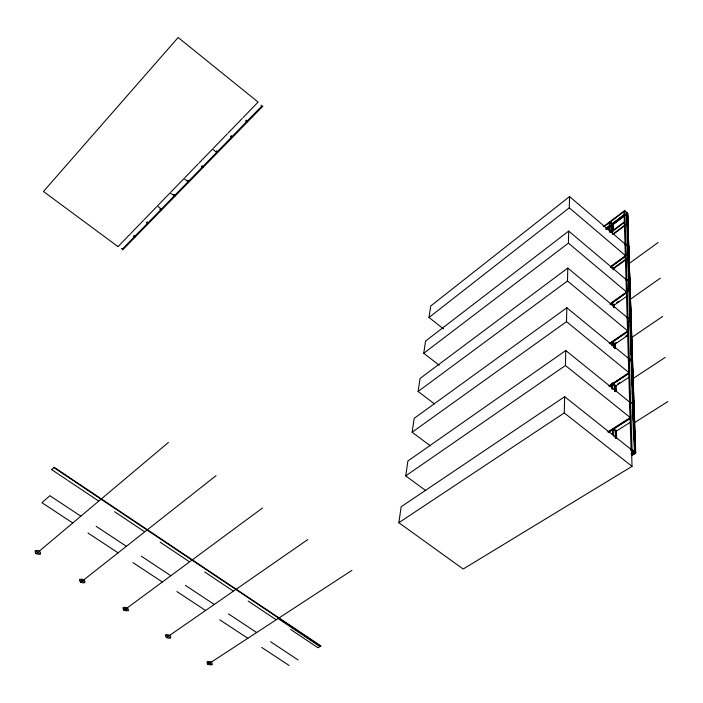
<?xml version="1.0" encoding="UTF-8"?>
<svg xmlns="http://www.w3.org/2000/svg" width="703" height="703" viewBox="0 0 703 703"><rect width="100%" height="100%" fill="white"/><g stroke="black" fill="none" stroke-linecap="round" stroke-linejoin="round"><path stroke-width="1.05" d="M632.032 466.37L564.254 412.925L564.658 396.703L401.185 506.722L398.838 522.707L463.189 569.035L632.032 466.37L631.54 449.771L564.658 396.703M608.376 431.967L630.591 417.846L565.423 365.516L565.783 350.525L407.907 460.983L405.719 475.869L425.807 490.632M609.132 386.211L629.247 372.889L566.495 321.666L566.838 307.765L414.181 418.329L412.134 432.231L430.341 445.851M609.896 343.547L627.999 331.122L567.488 280.972L567.804 268.054L420.043 378.46L418.136 391.457L434.516 403.935M439.217 365.261L423.742 353.284L568.419 243.124L568.709 231.085L626.47 279.829L626.839 292.22L609.888 304.223M443.602 328.942L429.006 317.475L569.281 207.816L569.562 196.568L625.415 244.301L625.758 255.883L610.696 266.868M423.742 353.284L425.535 341.096L568.709 231.085M429.006 317.475L430.693 306.025L569.562 196.568M118.35 246.27L130.407 233.835M131.092 233.132L143.386 220.443M144.089 219.723L156.646 206.77M170.908 192.051L183.993 178.553L188.088 181.708M184.74 177.78L198.105 163.992M198.87 163.21L212.526 149.124L216.673 152.375M213.299 148.315L227.254 133.922M228.053 133.104L242.315 118.394M243.124 117.55L257.702 102.515M122.304 249.196L134.387 236.806M135.073 236.103L147.402 223.449M148.096 222.737L160.679 209.828M174.968 195.162L188.369 181.418L188.993 181.901L175.319 195.917M188.835 180.943L202.227 167.2M202.991 166.418L216.963 152.076L217.605 152.577L203.334 167.2M217.447 151.576L231.428 137.234M232.227 136.417L246.516 121.751M247.333 120.916L261.938 105.933M122.665 249.908L135.257 236.999M135.424 236.823L148.28 223.642M148.456 223.466L161.567 210.021M189.177 181.708L203.149 167.393M217.798 152.375L232.368 137.437M232.57 137.226L247.465 121.953M247.676 121.751L262.896 106.135M51.644 469.595L54.201 467.293M36.143 553.823L168.404 442.459M80.537 582.427L216.041 475.659M603.297 226.691L609.299 222.157L610.766 223.422M610.23 231.542L610.072 221.568L624.018 211.032L631.066 450.509L633.781 452.46L631.971 453.576M609.299 222.447L610.081 221.858L612.946 224.319M624.027 211.322L624.818 210.724L627.032 212.64L634.51 451.783L635.064 452.214L627.471 213.018L635.213 452.512L635.758 452.943L631.909 455.192M604.158 226.621L609.308 222.737M624.036 211.612L610.081 222.148L612.954 224.6L624.29 216.067M606.364 228.071L609.791 225.338M624.932 214.643L612.726 223.985L612.287 223.607L624.484 214.266M611.505 224.336L612.164 224.617L612.278 231.366M612.278 232.113L612.287 223.747L612.418 231.287M626.241 213.237L626.883 213.615M633.781 452.24L634.572 452.521L627.032 212.64M606.364 228.501L610.046 225.584M612.093 224.037L624.756 214.503M605.942 228.95L610.23 225.716M605.942 229.09L610.23 225.865M624.932 214.793L612.533 224.275L612.673 231.893M606.162 229.134L610.239 226.146M624.941 215.074L612.533 224.415L612.093 223.897M606.803 228.879L610.239 226.296M612.656 224.608L624.949 215.223M626.9 213.879L627.638 213.897L635.512 453.198L631.909 455.412M627.471 213.018L635.758 452.943M607.023 229.064L609.598 227.131M610.248 232.447L624.334 221.884M611.083 232.412L624.352 222.473M612.471 234.345L624.914 225.057M613.315 234.319L624.932 225.637M418.136 391.457L567.488 280.972M123.913 610.38L262.474 508.023M625.002 244.6L625.819 244.003L628.948 247.157L627.744 246.946L627.436 237.271M627.744 246.946L627.489 246.252M625.336 255.874L610.775 266.499L610.784 267.122L613.086 269.064L625.951 259.715M610.784 267.122L625.354 256.498M625.934 259.091L613.078 268.441L613.086 269.064M628.886 263.678L658.131 242.509M412.134 432.231L566.495 321.666M626.048 280.137L626.891 279.53L630.125 282.747L628.623 281.973M629.123 282.808L629.914 282.975M626.399 292.184L611.338 302.861L613.719 304.838M626.426 292.852L611.346 303.529L613.728 305.515L627.041 296.112M616.382 302.967L619.035 301.086M629.835 299.636L660.31 278.212M166.321 637.709L307.756 539.588M627.164 318.151L628.043 317.545L631.224 320.19L631.382 320.832L630.345 320.884M405.719 475.869L565.423 365.516M609.273 343.609L611.074 342.37L611.109 344.479M612.014 346.034L611.944 341.737L627.551 331.069M627.568 331.79L611.953 342.493L614.422 344.514L628.306 335.023M614.484 348.055L614.404 343.758L616.144 342.616M625.688 336.087L627.419 334.9M631.786 337.449L662.648 316.429M628.368 358.934L629.273 358.328L632.568 361.026L632.507 361.825M398.838 522.707L564.254 412.925M609.044 385.877L611.689 384.119M628.772 372.81L612.594 383.522L615.143 385.587L615.248 391.448M609.94 386.061L611.707 384.893M628.798 373.583L612.603 384.295L615.16 386.36L629.563 376.861M617.84 383.812L619.642 382.617M633.087 378.522L665.152 357.449M207.789 664.423L351.922 570.37M247.834 638.298L219.775 619.818M629.66 402.793L630.6 402.178L634.018 404.937L633.948 405.745M633.069 405.543L633.948 405.64M607.779 431.932L612.357 429.023L613.675 430.078M613.411 436.036L613.288 428.426L630.099 417.731M608.701 432.178L612.366 429.849M630.125 418.566L613.306 429.252L615.951 431.361L630.125 422.38M634.501 422.652L667.85 401.571M624.818 210.724L632.032 449.463L631.048 450.078L634.598 452.89M631.048 453.699L634.018 451.871L634.563 452.301L631.593 454.129M631.584 453.91L634.308 452.231L631.039 449.639M631.856 454.129L634.581 452.451M631.602 454.569L634.326 452.89L633.781 452.46M631.865 454.454L634.958 452.547L635.512 453.092M635.213 452.512L627.691 213.211M631.61 454.788L634.967 452.767L627.199 213.519L627.647 214.037M318.002 647.753L320.911 645.96M631.883 454.999L634.607 453.321L634.457 448.584M35.15 550.642L40.546 554.122M79.641 579.342L84.914 582.743M123.13 607.392L128.28 610.714M165.636 634.809L170.671 638.06M207.192 661.62L212.113 664.801M72.76 522.988L41.934 502.689L49.887 495.685L80.845 516.178M87.989 533.023L118.086 552.839M132.955 562.637L162.349 581.987M176.866 591.557L205.584 610.468M261.709 647.428L289.135 665.495M96.144 526.301L126.373 546.31M141.312 556.187L170.829 575.722M185.416 585.379L214.248 604.457M228.493 613.886L256.665 632.533M270.593 641.751L298.125 659.968M54.307 467.363L101.276 498.822M101.478 498.963L147.305 529.667M147.507 529.798L192.244 559.764M192.437 559.896L236.12 589.158M236.305 589.281L278.959 617.858M279.153 617.99L320.823 645.899M54.28 467.882L100.608 498.91M101.443 499.464L146.646 529.746M147.454 530.29L191.576 559.843M192.367 560.37L235.452 589.219M236.226 589.738L278.3 617.919M279.056 618.42L320.155 645.952M277.913 618.42L319.944 646.558M52.066 469.885L67.057 479.903M67.892 480.465L98.341 500.826M114.607 511.714L144.317 531.582M160.196 542.206L189.195 561.6M204.705 571.97L233.018 590.915M248.159 601.039L275.822 619.536M290.611 629.431L317.633 647.507M121.391 248.528L121.997 248.976M118.016 246.621L43.463 191.488L178.149 37.505L258.115 102.084M133.465 236.12L134.08 236.577M134.15 235.417L134.765 235.874M147.173 222.034L147.788 222.5M146.997 222.218L147.612 222.684M146.47 222.754L147.094 223.22M161.4 209.09L157.358 206.032L170.179 192.807L174.239 195.909M159.748 209.116L160.372 209.591M174.036 194.441L174.66 194.924M173.483 195.012L174.107 195.487M187.886 180.214L188.518 180.697M187.332 180.785L187.956 181.269M202.042 165.671L202.675 166.172M201.278 166.462L201.91 166.954M216.498 150.82L217.13 151.321M231.261 135.653L231.911 136.162M230.672 136.259L231.313 136.769M230.47 136.47L231.111 136.98M613.288 428.426L614.615 429.48M632.032 449.463L634.756 451.634M634.967 452.767L635.512 453.198M246.358 120.143L247.008 120.661M246.155 120.354L246.806 120.863M245.549 120.978L246.191 121.496M565.783 350.525L630.134 402.485L630.591 417.846M632.515 404.559L633.043 404.981M633.429 405.315L633.957 405.842M632.524 404.761L633.043 405.183M632.524 404.963L633.052 405.385M260.962 105.142L261.613 105.67M566.838 307.765L628.825 358.635L629.247 372.889M631.997 361.316L632.507 361.729M631.118 360.674L631.628 361.087M631.997 361.412L632.507 361.922M631.127 360.859L631.637 361.28M631.136 361.052L631.637 361.465M611.944 341.772L614.404 343.802M567.804 268.054L627.603 317.853L627.999 331.122M629.826 319.865L630.319 320.269M629.835 320.041L630.319 320.445M630.679 320.665L631.162 321.069M629.835 320.216L630.327 320.621M568.419 243.124L626.839 292.22M628.614 281.815L629.088 282.211M628.631 282.14L629.097 282.536M569.281 207.816L625.758 255.883M628.28 246.92L628.737 247.386M627.287 246.401L627.955 246.946M627.296 246.709L627.753 247.096M610.072 221.568L612.287 223.607M612.726 223.835L613.069 230.777M611.707 224.336L612.146 224.714M626.83 212.789L627.278 213.167M626.891 213.527L627.287 225.637M627.524 233.168L627.972 247.14M628.183 253.607L628.667 268.704M628.913 276.253L629.361 290.339M629.572 296.868L630.064 312.097M630.275 318.626L630.793 334.769M630.969 340.147L631.452 355.191M631.663 361.632L632.155 377.001M632.366 383.592L632.858 398.961M633.06 405.139L633.552 420.605M633.763 427.064L634.176 439.973M626.716 214.696L627.058 225.443M628.122 258.809L628.438 268.511M628.886 282.527L629.159 291.227M629.545 303.195L629.862 312.984M630.24 324.891L630.547 334.566M630.96 347.458L631.197 354.98M631.654 369.11L631.9 376.799M632.357 391.061L632.603 398.75M633.052 412.863L633.289 420.394M633.737 434.384L633.913 439.762M626.435 213.088L633.579 438.101M614.413 304.241L614.475 307.51M615.125 343.292L615.222 348.662M615.898 385.481L615.995 390.973M612.726 224.125L612.849 230.593M614.194 305.137L614.229 307.308M614.879 343.09L614.976 348.46M615.643 385.279L615.74 390.763M616.469 431.044L616.61 438.575M612.656 224.468L612.77 230.997M613.429 267.658L613.473 269.82M614.097 304.469L614.158 307.729M614.8 343.512L614.879 347.818M615.556 385.71L615.661 391.193M613.965 304.258L613.921 306.789M614.58 343.662L614.747 348.003M615.415 385.429L615.433 391.343M616.215 430.122L616.373 438.716M613.719 304.742L613.754 306.912M615.942 430.535L616.074 438.154M613.57 304.838L613.605 307.018M614.255 343.89L614.308 347.115M614.993 386.079L615.09 391.562M613.543 304.487L613.543 307.106M614.185 343.908L614.299 347.836M614.905 385.086L615.02 391.606M615.696 430.104L615.881 437.943M611.97 225.795L612.058 231.182M614.774 388.065L614.835 391.36M615.512 430.57L615.643 438.092M611.698 224.187L611.847 232.878M613.069 304.091L613.104 306.323M613.737 343.134L613.807 347.431M614.457 385.314L614.554 390.824M615.222 429.999L615.353 438.031M613.534 344.391L613.552 345.111M611.338 302.756L611.373 304.935M612.585 382.801L612.682 389.383M609.299 222.157L609.448 232.131M610.503 303.459L610.512 304.127M611.68 383.399L611.759 388.882M612.357 429.023L612.436 434.489M174.511 195.627L161.128 209.362L161.752 209.837L175.135 196.111L174.511 195.627M207.912 664.089A2.636 1.573 15.3 0 0 212.165 663.992A2.636 1.573 15.3 0 0 208.888 661.541A2.636 1.573 15.3 0 0 207.912 664.089M166.435 637.357A2.663 1.608 16.5 0 0 170.697 637.226A2.663 1.608 16.5 0 0 167.332 634.721A2.663 1.608 16.5 0 0 166.435 637.357M123.877 609.914A2.698 1.643 17.8 0 0 128.236 609.967A2.698 1.643 17.8 0 0 125.002 607.287A2.698 1.643 17.8 0 0 123.877 609.914M35.932 553.199A2.768 1.714 20.7 0 0 40.405 553.437A2.768 1.714 20.7 0 0 37.206 550.511A2.768 1.714 20.7 0 0 35.932 553.199M80.476 581.943A2.733 1.678 19.2 0 0 84.852 581.97A2.733 1.678 19.2 0 0 81.522 579.219A2.733 1.678 19.2 0 0 80.476 581.943"/></g></svg>
